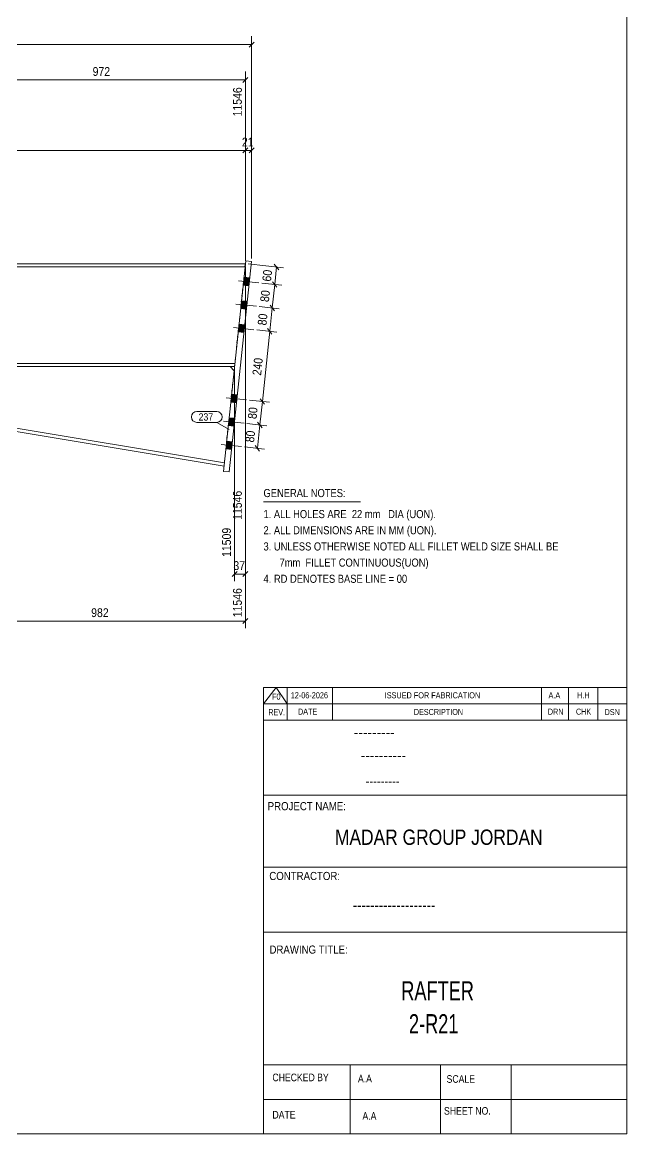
# Model space of a CAD drawing. Header units: millimetres. Extents: x 2 to 825, y 1 to 579.
# Drawn here: x 619.5 to 825, y 5 to 382.9 of the extents above; entities that cross this region are included whole.
import ezdxf

# ---------------------------------------------------------------- set-up
doc = ezdxf.new("R2010")
doc.units = ezdxf.units.MM
doc.linetypes.add('XKITLINE00', pattern=[0])
doc.linetypes.add('XKITLINE01', pattern=[4, 1, -1, 1, -1])
for name, color, linetype, lineweight in [('Bolt', 3, 'Continuous', 0), ('Dimensions', 7, 'Continuous', 0), ('DrawingSheet', 5, 'Continuous', 0), ('OtherObjectType', 7, 'Continuous', 0), ('Part', 2, 'Continuous', 0), ('PartMark', 7, 'Continuous', 0)]:
    doc.layers.add(name, color=color, linetype=linetype, lineweight=lineweight)
doc.styles.add('@ARIAL_UNICODE_MS_BOLD', font='ARIAL.TTF')
doc.styles.add('ARIAL', font='ARIAL.TTF')
doc.styles.add('ARIAL_NARROW', font='ARIALN.TTF')
doc.styles.add('COMIC_SANS_MS_BOLD', font='COMICBD.TTF')
doc.styles.add('SWIS721_EX_BT', font='ARIAL.TTF')
doc.styles.add('SWISSE', font='ARIAL.TTF')

# ---------------------------------------------------------------- blocks, each defined once
blk = doc.blocks.new('*A19')
at = {"layer": 'Bolt'}
for points in [[(696.55, 293.3), (694.56, 293.51), (694.85, 296.2), (696.83, 295.99)], [(696.55, 293.3), (694.56, 293.51), (694.85, 296.2), (696.83, 295.99)], [(695.71, 285.35), (693.72, 285.56), (694.01, 288.24), (696, 288.03)], [(695.71, 285.35), (693.72, 285.56), (694.01, 288.24), (696, 288.03)], [(694.87, 277.39), (692.88, 277.6), (693.17, 280.29), (695.16, 280.08)], [(694.87, 277.39), (692.88, 277.6), (693.17, 280.29), (695.16, 280.08)], [(692.36, 253.53), (690.37, 253.74), (690.65, 256.42), (692.64, 256.21)], [(692.36, 253.53), (690.37, 253.74), (690.65, 256.42), (692.64, 256.21)], [(691.52, 245.57), (689.53, 245.78), (689.81, 248.46), (691.8, 248.25)], [(691.52, 245.57), (689.53, 245.78), (689.81, 248.46), (691.8, 248.25)], [(690.68, 237.61), (688.69, 237.82), (688.97, 240.51), (690.96, 240.3)], [(690.68, 237.61), (688.69, 237.82), (688.97, 240.51), (690.96, 240.3)]]:
    blk.add_hatch(color=3, dxfattribs=at).paths.add_polyline_path(points, flags=17)
at = {"layer": 'Bolt', "color": 3, "linetype": 'XKITLINE00', "lineweight": 0}
for p, q in [((699.93, 294.31), (692.96, 295.04)), ((699.93, 294.31), (692.96, 295.04)), ((696.83, 295.99), (694.85, 296.2)), ((696.83, 295.99), (694.85, 296.2)), ((696.55, 293.3), (694.56, 293.51)), ((696.55, 293.3), (694.56, 293.51)), ((696, 288.03), (694.01, 288.24)), ((696, 288.03), (694.01, 288.24)), ((699.09, 286.35), (692.12, 287.08)), ((699.09, 286.35), (692.12, 287.08)), ((695.71, 285.35), (693.72, 285.56)), ((695.71, 285.35), (693.72, 285.56)), ((695.16, 280.08), (693.17, 280.29)), ((695.16, 280.08), (693.17, 280.29)), ((698.25, 278.39), (691.29, 279.13)), ((698.25, 278.39), (691.29, 279.13)), ((694.87, 277.39), (692.88, 277.6)), ((694.87, 277.39), (692.88, 277.6)), ((695.73, 254.53), (688.77, 255.26)), ((695.73, 254.53), (688.77, 255.26)), ((692.36, 253.53), (690.37, 253.74)), ((692.36, 253.53), (690.37, 253.74)), ((692.64, 256.21), (690.65, 256.42)), ((692.64, 256.21), (690.65, 256.42)), ((694.89, 246.57), (687.93, 247.31)), ((694.89, 246.57), (687.93, 247.31)), ((691.52, 245.57), (689.53, 245.78)), ((691.52, 245.57), (689.53, 245.78)), ((691.8, 248.25), (689.81, 248.46)), ((691.8, 248.25), (689.81, 248.46)), ((694.05, 238.62), (687.09, 239.35)), ((694.05, 238.62), (687.09, 239.35)), ((690.96, 240.3), (688.97, 240.51)), ((690.96, 240.3), (688.97, 240.51)), ((690.68, 237.61), (688.69, 237.82)), ((690.68, 237.61), (688.69, 237.82))]:
    blk.add_line(p, q, dxfattribs=at)
blk = doc.blocks.new('*A21')
at = {"layer": 'Part', "color": 2, "linetype": 'XKITLINE00', "lineweight": 0}
for p, q in [((695.33, 300.82), (451.68, 300.82)), ((695.22, 299.72), (451.68, 299.72)), ((691.76, 266.92), (451.68, 266.92)), ((451.68, 265.82), (691.64, 265.82))]:
    blk.add_line(p, q, dxfattribs=at)
at = {"layer": 'Part', "color": 7, "linetype": 'XKITLINE01', "lineweight": 0}
blk.add_line((691.64, 265.82), (695.33, 300.82), dxfattribs=at)
blk = doc.blocks.new('*A50')
at = {"layer": 'Part', "color": 2, "linetype": 'XKITLINE00', "lineweight": 0}
for p, q in [((695.44, 301.82), (687.89, 230.22)), ((689.87, 230.01), (697.43, 301.61)), ((697.43, 301.61), (695.44, 301.82)), ((687.89, 230.22), (689.87, 230.01))]:
    blk.add_line(p, q, dxfattribs=at)
blk = doc.blocks.new('*A51')
at = {"layer": 'Part', "color": 2, "linetype": 'XKITLINE00', "lineweight": 0}
for p, q in [((490.77, 264.74), (490.95, 265.82)), ((688.08, 232.01), (490.77, 264.74)), ((688.19, 233.11), (490.95, 265.82)), ((691.49, 264.37), (690.18, 265.82))]:
    blk.add_line(p, q, dxfattribs=at)
at = {"layer": 'Part', "color": 7, "linetype": 'XKITLINE01', "lineweight": 0}
for p, q in [((690.18, 265.82), (490.95, 265.82)), ((691.49, 264.37), (688.08, 232.01))]:
    blk.add_line(p, q, dxfattribs=at)
blk = doc.blocks.new('*A140')
at = {"layer": 'DrawingSheet', "color": 5, "linetype": 'XKITLINE00', "lineweight": 0}
for p, q in [((825, 5), (825, 579)), ((5, 5), (825, 5))]:
    blk.add_line(p, q, dxfattribs=at)
blk = doc.blocks.new('*A142')
at = {"layer": 'OtherObjectType', "color": 7, "linetype": 'XKITLINE00', "lineweight": 0}
blk.add_line((701.5, 219.82), (734.5, 219.82), dxfattribs=at)
at = {"layer": 'OtherObjectType', "color": 7, "style": 'ARIAL_NARROW', "width": 1.008832}
for s, p in [('GENERAL NOTES:', (701.5, 221.47)), ('1. ALL HOLES ARE  22 mm   DIA (UON).', (701.5, 214.32)), ('2. ALL DIMENSIONS ARE IN MM (UON).', (701.5, 208.82)), ('3. UNLESS OTHERWISE NOTED ALL FILLET WELD SIZE SHALL BE', (701.5, 203.32)), ('7mm  FILLET CONTINUOUS(UON)', (706.95, 197.82)), ('4. RD DENOTES BASE LINE = 00', (701.5, 192.32))]:
    blk.add_text(s, height=2.75, dxfattribs=at).set_placement(p)
blk = doc.blocks.new('*A143')
at = {"layer": 'OtherObjectType', "color": 7, "linetype": 'XKITLINE00', "lineweight": 0}
for p, q in [((701.5, 156.76), (825, 156.76)), ((701.5, 151.21), (705.82, 156.76)), ((701.5, 151.21), (701.5, 156.76)), ((705.82, 156.76), (709.53, 151.21)), ((709.53, 151.21), (709.53, 156.76)), ((724.97, 151.21), (724.97, 156.76)), ((795.98, 151.21), (795.98, 156.76)), ((805.24, 151.21), (805.24, 156.76)), ((815.12, 151.21), (815.12, 156.76)), ((825, 151.21), (825, 156.76)), ((701.5, 151.21), (825, 151.21)), ((701.5, 145.65), (701.5, 151.21)), ((705.21, 151.21), (825, 151.21)), ((709.53, 145.65), (709.53, 151.21)), ((724.97, 145.65), (724.97, 151.21)), ((795.98, 145.65), (795.98, 151.21)), ((805.24, 145.65), (805.24, 151.21)), ((815.12, 145.65), (815.12, 151.21)), ((825, 145.65), (825, 151.21))]:
    blk.add_line(p, q, dxfattribs=at)
at = {"layer": 'OtherObjectType', "color": 7, "style": 'ARIAL_NARROW'}
for s, height, width, p in [('12-06-2026', 2.058, 1.008832, (710.76, 153.06)), ('ISSUED FOR FABRICATION', 2.0583, 1.008832, (742.71, 153.06)), ('A.A', 2.058, 1.008832, (798.4, 153.06)), ('H.H', 2.058, 1.008832, (808.13, 153.06)), ('F0', 2.058, 1.008832, (704.4, 152.59)), ('REV.', 2.058, 0.907949, (703.13, 147.31)), ('DATE', 2.058, 0.907949, (713.23, 147.5)), ('DESCRIPTION', 2.0583, 0.907949, (752.61, 147.39)), ('DRN', 2.058, 0.907949, (798.17, 147.47)), ('CHK', 2.058, 0.907949, (807.72, 147.5)), ('DSN', 2.058, 0.907949, (817.47, 147.35))]:
    blk.add_text(s, height=height, dxfattribs=dict(at, width=width)).set_placement(p)
blk = doc.blocks.new('*A145')
at = {"layer": 'OtherObjectType', "color": 2, "linetype": 'XKITLINE00', "lineweight": 0}
for p, q in [((701.5, 145.65), (825, 145.65)), ((701.5, 5), (701.5, 145.64)), ((824.98, 145.64), (825, 5)), ((825, 120.14), (701.5, 120.14)), ((701.5, 95.63), (825, 95.63)), ((825, 73.49), (701.5, 73.49)), ((825, 28.4), (701.5, 28.4)), ((730.94, 28.4), (730.94, 5)), ((761.62, 5), (761.62, 28.4)), ((785.75, 5), (785.75, 28.4)), ((825, 16.7), (701.5, 16.7)), ((825, 5), (701.5, 5))]:
    blk.add_line(p, q, dxfattribs=at)
at = {"layer": 'OtherObjectType', "color": 4, "style": '@ARIAL_UNICODE_MS_BOLD', "width": 0.85}
blk.add_text('---------', height=3.9, dxfattribs=at).set_placement((732.23, 139.59))
at = {"layer": 'OtherObjectType', "color": 7, "style": 'ARIAL', "width": 0.85}
for s, height, p in [('----------', 3.9, (734.56, 131.77)), ('---------', 3.25, (736.21, 123.31))]:
    blk.add_text(s, height=height, dxfattribs=at).set_placement(p)
at = {"layer": 'OtherObjectType', "color": 3, "width": 0.85}
for s, style, p in [('PROJECT NAME:', 'SWIS721_EX_BT', (702.92, 115.01)), ('CONTRACTOR:', 'SWISSE', (703.47, 91.27)), ('DRAWING TITLE:', 'SWIS721_EX_BT', (703.53, 66.24))]:
    blk.add_text(s, height=2.7618, dxfattribs=dict(at, style=style)).set_placement(p)
at = {"layer": 'OtherObjectType', "color": 7, "width": 0.85}
for s, height, p in [('MADAR GROUP JORDAN', 5.2, (725.79, 103.23)), ('CHECKED BY', 2.592, (704.53, 22.86)), ('A.A', 2.592, (733.61, 22.45)), ('SCALE', 2.592, (763.74, 22.33)), ('DATE', 2.592, (704.54, 10.16)), ('A.A', 2.592, (735.14, 9.76)), ('SHEET NO.', 2.592, (762.87, 11.49))]:
    blk.add_text(s, height=height, dxfattribs=at).set_placement(p)
at = {"layer": 'OtherObjectType', "color": 1}
for s, height, style, width, p in [('-------------------', 3.9, 'COMIC_SANS_MS_BOLD', 0.85, (731.87, 80.86)), ('RAFTER', 6.5, 'ARIAL', 0.68, (748.34, 50.37)), ('2-R21', 6.5, 'ARIAL', 0.68, (750.95, 39.17))]:
    blk.add_text(s, height=height, dxfattribs=dict(at, style=style, width=width)).set_placement(p)
blk = doc.blocks.new('*A148')
at = {"layer": 'Dimensions', "color": 7, "linetype": 'XKITLINE00', "lineweight": 0}
for p, q in [((697.43, 302.61), (697.43, 378.17)), ((28.24, 375.32), (697.43, 375.32)), ((698.28, 376.17), (696.58, 374.48))]:
    blk.add_line(p, q, dxfattribs=at)
at = {"layer": 'Dimensions', "color": 3}
blk.add_point((697.43, 375.32), dxfattribs=at)
blk = doc.blocks.new('*A158')
at = {"layer": 'Dimensions', "color": 7, "linetype": 'XKITLINE00', "lineweight": 0}
for p, q in [((696.18, 340.17), (694.48, 338.48)), ((695.33, 301.82), (695.33, 342.17)), ((33.98, 339.32), (695.33, 339.32))]:
    blk.add_line(p, q, dxfattribs=at)
at = {"layer": 'Dimensions', "color": 3}
blk.add_point((695.33, 339.32), dxfattribs=at)
blk = doc.blocks.new('*A159')
at = {"layer": 'Dimensions', "color": 7, "linetype": 'XKITLINE00', "lineweight": 0}
for p, q in [((695.33, 299.82), (695.33, 176.92)), ((597.16, 247.54), (597.16, 176.92)), ((598.01, 180.17), (596.32, 178.48)), ((597.16, 179.32), (695.33, 179.32)), ((696.18, 180.17), (694.48, 178.48))]:
    blk.add_line(p, q, dxfattribs=at)
at = {"layer": 'Dimensions', "color": 3}
for p in [(597.16, 179.32), (695.33, 179.32)]:
    blk.add_point(p, dxfattribs=at)
at = {"layer": 'Dimensions', "color": 3, "style": 'ARIAL', "width": 0.85}
blk.add_text('11546', height=3, rotation=90.0002, dxfattribs=at).set_placement((694.13, 180.62))
blk.add_text('982', height=3, dxfattribs=at).set_placement((642.91, 180.67))
blk = doc.blocks.new('*A177')
at = {"layer": 'Dimensions', "color": 7, "linetype": 'XKITLINE00', "lineweight": 0}
for p, q in [((599.01, 364.17), (597.32, 362.48)), ((598.16, 311.82), (598.16, 366.17)), ((598.16, 363.32), (695.33, 363.32)), ((696.18, 364.17), (694.48, 362.48)), ((695.33, 301.82), (695.33, 366.17))]:
    blk.add_line(p, q, dxfattribs=at)
at = {"layer": 'Dimensions', "color": 3}
for p in [(598.16, 363.32), (695.33, 363.32)]:
    blk.add_point(p, dxfattribs=at)
at = {"layer": 'Dimensions', "color": 3, "style": 'ARIAL', "width": 0.85}
blk.add_text('972', height=3, dxfattribs=at).set_placement((643.41, 364.67))
blk.add_text('11546', height=3, rotation=90.0002, dxfattribs=at).set_placement((694.13, 350.9))
blk = doc.blocks.new('*A178')
at = {"layer": 'Dimensions', "color": 7, "linetype": 'XKITLINE00', "lineweight": 0}
for p, q in [((695.88, 246.47), (702.65, 245.75)), ((699.43, 238.05), (700.27, 246)), ((699.51, 246.94), (701.02, 245.07)), ((695.05, 238.51), (701.81, 237.8)), ((698.67, 238.98), (700.18, 237.12))]:
    blk.add_line(p, q, dxfattribs=at)
at = {"layer": 'Dimensions', "color": 3}
for p in [(700.27, 246), (699.43, 238.05)]:
    blk.add_point(p, dxfattribs=at)
at = {"layer": 'Dimensions', "color": 3, "style": 'ARIAL', "width": 0.85}
blk.add_text('80', height=3, rotation=83.9784, dxfattribs=at).set_placement((698.27, 239.95))
blk = doc.blocks.new('*A179')
at = {"layer": 'Dimensions', "color": 7, "linetype": 'XKITLINE00', "lineweight": 0}
for p, q in [((696.72, 254.42), (703.49, 253.71)), ((700.27, 246), (701.11, 253.96)), ((700.35, 254.89), (701.86, 253.03)), ((695.88, 246.47), (702.65, 245.75)), ((699.51, 246.94), (701.02, 245.07))]:
    blk.add_line(p, q, dxfattribs=at)
at = {"layer": 'Dimensions', "color": 3}
for p in [(701.11, 253.96), (700.27, 246)]:
    blk.add_point(p, dxfattribs=at)
at = {"layer": 'Dimensions', "color": 3, "style": 'ARIAL', "width": 0.85}
blk.add_text('80', height=3, rotation=83.9784, dxfattribs=at).set_placement((699.11, 247.91))
blk = doc.blocks.new('*A180')
at = {"layer": 'Dimensions', "color": 7, "linetype": 'XKITLINE00', "lineweight": 0}
for p, q in [((699.24, 278.29), (706.01, 277.58)), ((701.11, 253.96), (703.62, 277.83)), ((702.87, 278.76), (704.38, 276.89)), ((696.72, 254.42), (703.49, 253.71)), ((700.35, 254.89), (701.86, 253.03))]:
    blk.add_line(p, q, dxfattribs=at)
at = {"layer": 'Dimensions', "color": 3}
for p in [(703.62, 277.83), (701.11, 253.96)]:
    blk.add_point(p, dxfattribs=at)
at = {"layer": 'Dimensions', "color": 3, "style": 'ARIAL', "width": 0.85}
blk.add_text('240', height=3, rotation=83.9784, dxfattribs=at).set_placement((700.67, 262.72))
blk = doc.blocks.new('*A181')
at = {"layer": 'Dimensions', "color": 7, "linetype": 'XKITLINE00', "lineweight": 0}
for p, q in [((700.08, 286.25), (706.85, 285.53)), ((703.62, 277.83), (704.46, 285.78)), ((703.71, 286.72), (705.22, 284.85)), ((699.24, 278.29), (706.01, 277.58)), ((702.87, 278.76), (704.38, 276.89))]:
    blk.add_line(p, q, dxfattribs=at)
at = {"layer": 'Dimensions', "color": 3}
for p in [(704.46, 285.78), (703.62, 277.83)]:
    blk.add_point(p, dxfattribs=at)
at = {"layer": 'Dimensions', "color": 3, "style": 'ARIAL', "width": 0.85}
blk.add_text('80', height=3, rotation=83.9784, dxfattribs=at).set_placement((702.47, 279.73))
blk = doc.blocks.new('*A182')
at = {"layer": 'Dimensions', "color": 7, "linetype": 'XKITLINE00', "lineweight": 0}
for p, q in [((700.92, 294.2), (707.69, 293.49)), ((704.46, 285.78), (705.3, 293.74)), ((704.55, 294.67), (706.06, 292.81)), ((700.08, 286.25), (706.85, 285.53)), ((703.71, 286.72), (705.22, 284.85))]:
    blk.add_line(p, q, dxfattribs=at)
at = {"layer": 'Dimensions', "color": 3}
for p in [(705.3, 293.74), (704.46, 285.78)]:
    blk.add_point(p, dxfattribs=at)
at = {"layer": 'Dimensions', "color": 3, "style": 'ARIAL', "width": 0.85}
blk.add_text('80', height=3, rotation=83.9784, dxfattribs=at).set_placement((703.31, 287.69))
blk = doc.blocks.new('*A183')
at = {"layer": 'Dimensions', "color": 7, "linetype": 'XKITLINE00', "lineweight": 0}
for p, q in [((696.33, 300.72), (708.32, 299.45)), ((705.18, 300.64), (706.69, 298.77)), ((705.3, 293.74), (705.93, 299.71)), ((700.92, 294.2), (707.69, 293.49)), ((704.55, 294.67), (706.06, 292.81))]:
    blk.add_line(p, q, dxfattribs=at)
at = {"layer": 'Dimensions', "color": 3}
for p in [(705.93, 299.71), (705.3, 293.74)]:
    blk.add_point(p, dxfattribs=at)
at = {"layer": 'Dimensions', "color": 3, "style": 'ARIAL', "width": 0.85}
blk.add_text('60', height=3, rotation=83.9784, dxfattribs=at).set_placement((704.04, 294.65))
blk = doc.blocks.new('*A187')
at = {"layer": 'Dimensions', "color": 7, "linetype": 'XKITLINE00', "lineweight": 0}
for p, q in [((695.33, 299.82), (695.33, 192.92)), ((691.64, 264.82), (691.64, 192.92)), ((692.49, 196.17), (690.79, 194.48)), ((691.64, 195.32), (695.33, 195.32)), ((696.18, 196.17), (694.48, 194.48))]:
    blk.add_line(p, q, dxfattribs=at)
at = {"layer": 'Dimensions', "color": 3}
for p in [(691.64, 195.32), (695.33, 195.32)]:
    blk.add_point(p, dxfattribs=at)
at = {"layer": 'Dimensions', "color": 3, "style": 'ARIAL', "width": 0.85}
for s, p in [('11546', (694.13, 213.72)), ('11509', (690.44, 201.12))]:
    blk.add_text(s, height=3, rotation=90.0002, dxfattribs=at).set_placement(p)
blk.add_text('37', height=3, dxfattribs=at).set_placement((691.26, 196.67))
blk = doc.blocks.new('*A188')
at = {"layer": 'PartMark', "color": 7, "linetype": 'XKITLINE00', "lineweight": 0}
for p, q in [((678.83, 250.57), (685.59, 250.57)), ((678.83, 246.87), (685.59, 246.87)), ((689.83, 244.47), (685.59, 246.87))]:
    blk.add_line(p, q, dxfattribs=at)
for centre, start, end in [((678.83, 248.72), 90, 270), ((685.59, 248.72), 270, 90)]:
    blk.add_arc(centre, 1.85, start, end, dxfattribs=at)
at = {"layer": 'PartMark', "color": 3, "style": 'ARIAL', "width": 0.85}
blk.add_text('237', height=2.5, dxfattribs=at).set_placement((679.43, 247.47))
blk = doc.blocks.new('*A210')
at = {"layer": 'Dimensions', "color": 7, "linetype": 'XKITLINE00', "lineweight": 0}
for p, q in [((696.18, 340.17), (694.48, 338.48)), ((695.33, 301.82), (695.33, 342.17)), ((698.28, 340.17), (696.58, 338.48)), ((697.43, 302.61), (697.43, 342.17)), ((695.33, 339.32), (697.43, 339.32))]:
    blk.add_line(p, q, dxfattribs=at)
at = {"layer": 'Dimensions', "color": 3}
for p in [(695.33, 339.32), (697.43, 339.32)]:
    blk.add_point(p, dxfattribs=at)
at = {"layer": 'Dimensions', "color": 3, "style": 'ARIAL', "width": 0.85}
blk.add_text('21', height=3, dxfattribs=at).set_placement((694.16, 340.67))

msp = doc.modelspace()

# ---------------------------------------------------------------- block references
at = {"lineweight": 0}
for name in ['*A140', '*A148', '*A177', '*A158', '*A210', '*A159', '*A187', '*A50', '*A183', '*A19', '*A182', '*A181', '*A180', '*A51', '*A179', '*A188', '*A178', '*A142', '*A143', '*A145']:
    msp.add_blockref(name, (0, 0), dxfattribs=at)
at = {"layer": 'Part', "lineweight": 0}
msp.add_blockref('*A21', (0, 0), dxfattribs=at)

doc.saveas('drawing.dxf')
